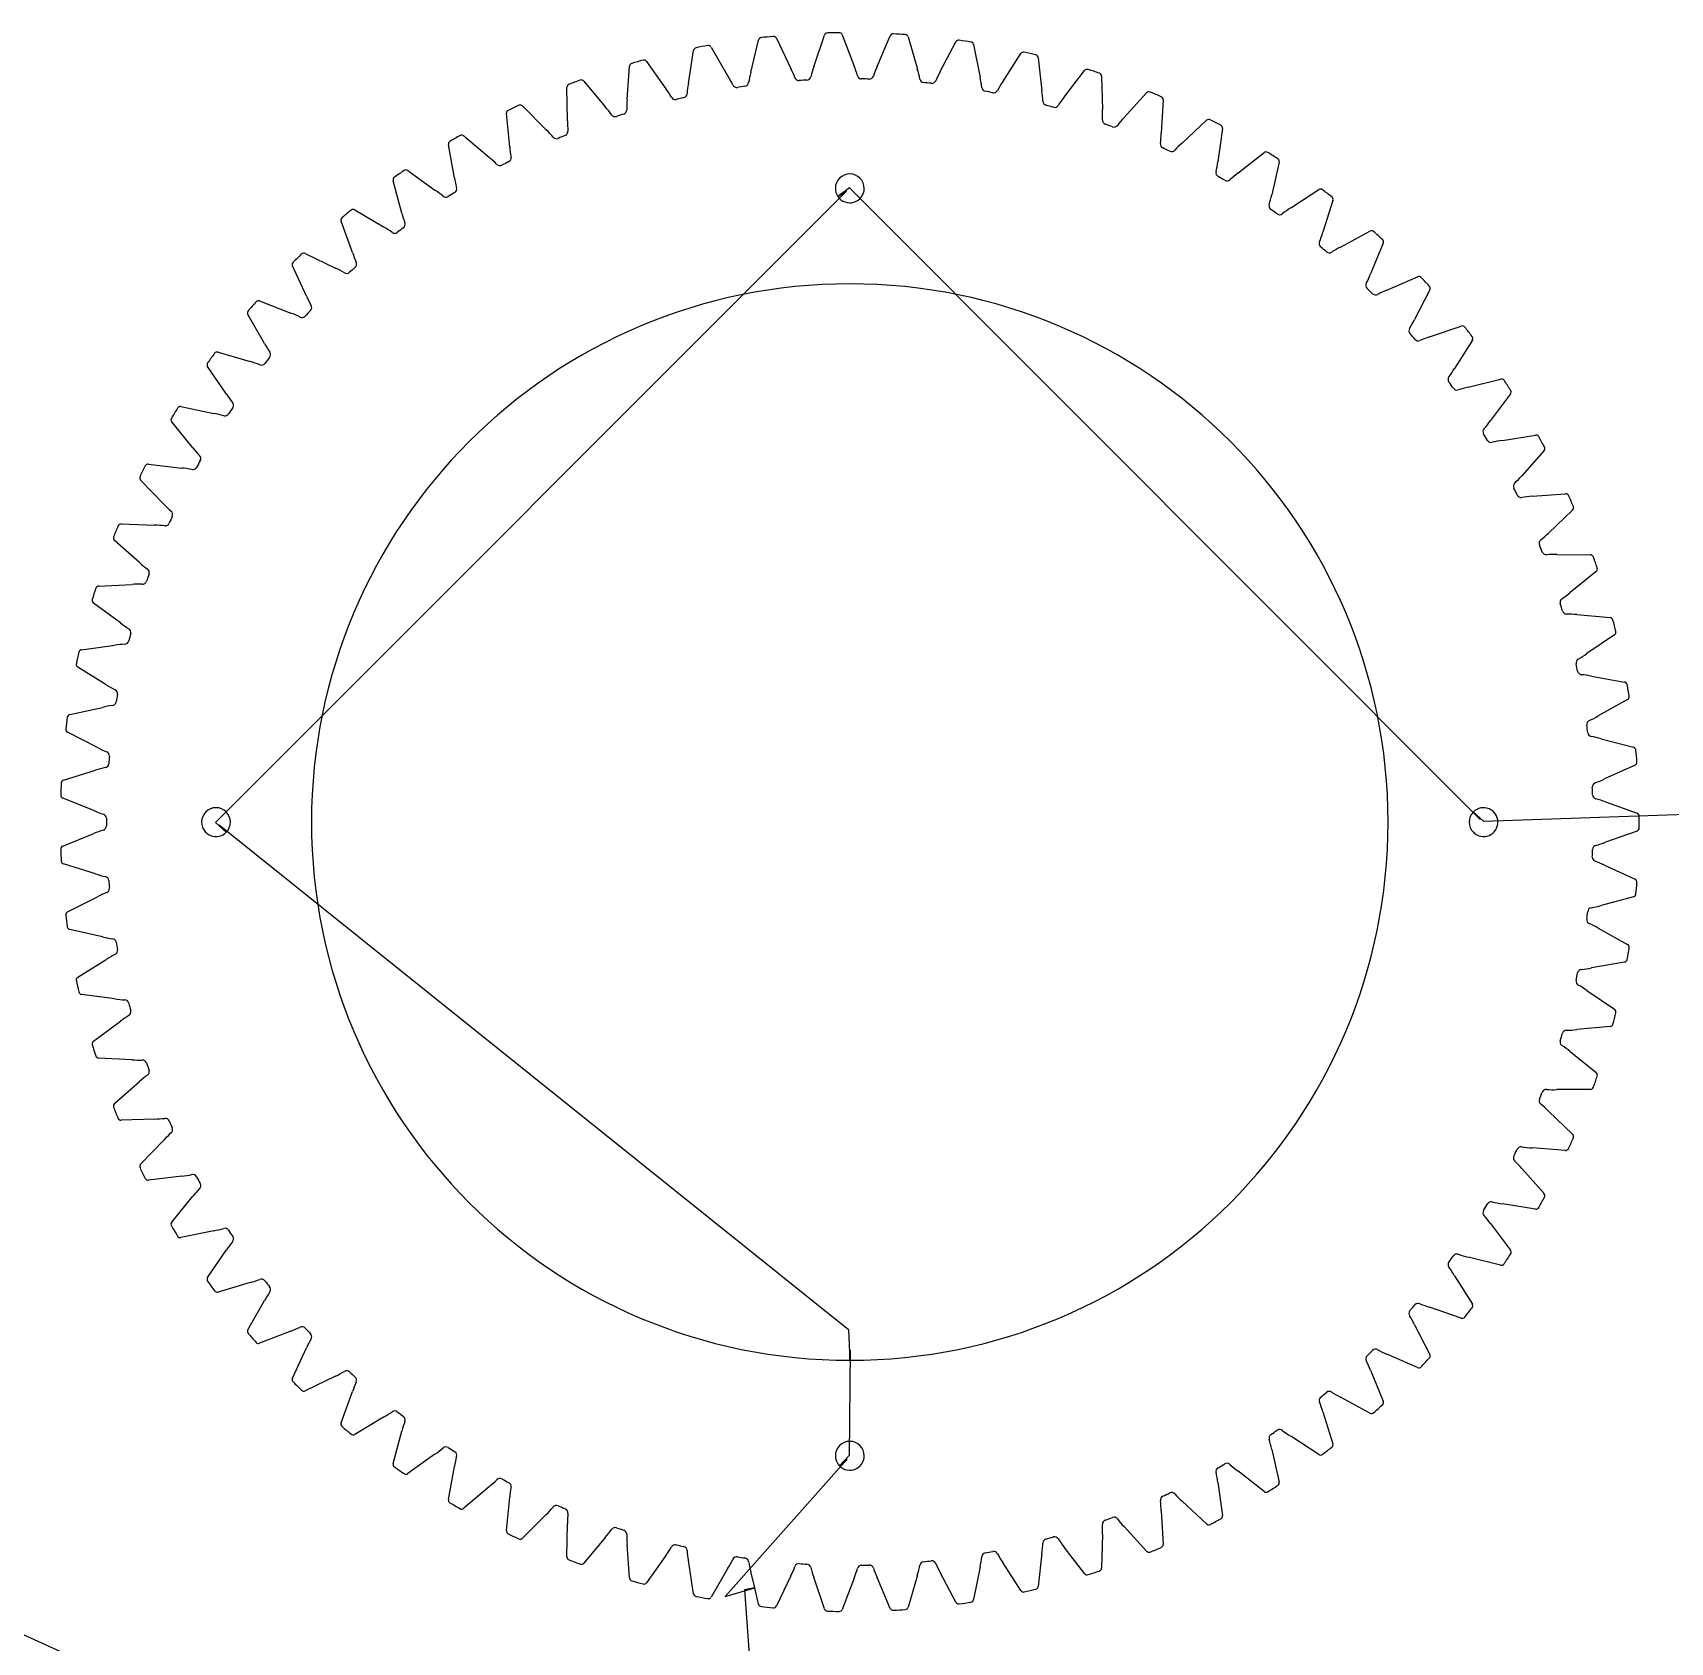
# Model space of a CAD drawing. Header units: inches. Extents: x 0.1 to 47.9, y 0.4 to 46.5.
# Drawn here: x 32.02 to 40, y 8.25 to 16.1 of the extents above; entities that cross this region are included whole.
import ezdxf

# ---------------------------------------------------------------- set-up
doc = ezdxf.new("R2010")
doc.units = ezdxf.units.IN
for name, color, linetype in [('10', 7, 'CONTINUOUS'), ('3', 7, 'CONTINUOUS'), ('9', 7, 'CONTINUOUS')]:
    doc.layers.add(name, color=color, linetype=linetype)

msp = doc.modelspace()

# ---------------------------------------------------------------- linework, layer by layer
at = {"layer": '10', "color": 10, "linetype": 'CONTINUOUS'}
for p, q in [((39.0746, 12.2629), (35.9982, 15.3431)), ((35.9843, 15.3274), (32.9073, 12.2478)), ((32.9254, 12.2371), (35.9935, 9.7749)), ((40.2171, 12.2912), (39.0927, 12.2522)), ((36.0022, 9.675), (35.9978, 9.1616)), ((30.1251, 9.1201), (40.9117, 4.2479)), ((35.9871, 9.1435), (35.3921, 8.4739)), ((35.4872, 8.5059), (36.0018, 1.1569))]:
    msp.add_line(p, q, dxfattribs=at)
at = {"layer": '3', "color": 3, "linetype": 'CONTINUOUS'}
for p, q in [((35.517, 15.9052), (35.5554, 16.0639)), ((35.6419, 16.073), (35.7125, 15.9257)), ((35.8246, 15.9327), (35.8761, 16.0877)), ((35.9631, 16.0895), (36.021, 15.9369)), ((36.1334, 15.9345), (36.1977, 16.0846)), ((36.2845, 16.0791), (36.3295, 15.9222)), ((36.4412, 15.9104), (36.5179, 16.0546)), ((35.2129, 15.8519), (35.2378, 16.0133)), ((35.3233, 16.0296), (35.4059, 15.8887)), ((36.6039, 16.0419), (36.6356, 15.8817)), ((36.746, 15.8607), (36.8344, 15.9979)), ((36.9191, 15.9781), (36.9373, 15.8158)), ((34.9142, 15.7734), (34.9256, 15.9363)), ((35.0094, 15.9597), (35.1035, 15.8263)), ((37.0455, 15.7856), (37.1451, 15.915)), ((34.6232, 15.6702), (34.6209, 15.8335)), ((34.7024, 15.8638), (34.8074, 15.7387)), ((37.2278, 15.8881), (37.2324, 15.7249)), ((34.4046, 15.7426), (34.5196, 15.6267)), ((37.3377, 15.6857), (37.4478, 15.8063)), ((37.5279, 15.7726), (37.5188, 15.6096)), ((34.3418, 15.543), (34.3259, 15.7055)), ((37.6205, 15.5617), (37.7403, 15.6727)), ((34.1179, 15.5968), (34.2423, 15.491)), ((37.8173, 15.6324), (37.7946, 15.4707)), ((34.0721, 15.3927), (34.0426, 15.5533)), ((37.8919, 15.4145), (38.0206, 15.5151)), ((33.8445, 15.4276), (33.9772, 15.3325)), ((38.094, 15.4685), (38.0578, 15.3092)), ((33.8159, 15.2204), (33.7731, 15.3779)), ((38.1501, 15.2451), (38.2867, 15.3345)), ((38.356, 15.2819), (38.3066, 15.1263)), ((33.575, 15.0272), (33.5191, 15.1806)), ((33.5862, 15.2361), (33.7264, 15.1524)), ((38.3931, 15.0547), (38.5368, 15.1324)), ((33.3447, 15.0236), (33.4915, 14.952)), ((38.6014, 15.0742), (38.5392, 14.9232)), ((33.3511, 14.8145), (33.2826, 14.9628)), ((38.6194, 14.8446), (38.7691, 14.91)), ((33.122, 14.7917), (33.2742, 14.7326)), ((38.8286, 14.8466), (38.754, 14.7014)), ((33.1458, 14.5839), (33.0651, 14.7259)), ((38.8274, 14.6163), (38.9819, 14.669)), ((32.9194, 14.542), (33.076, 14.4958)), ((39.036, 14.6008), (38.9494, 14.4623)), ((32.9605, 14.3369), (32.8683, 14.4716)), ((39.0155, 14.3714), (39.1739, 14.4109)), ((39.222, 14.3385), (39.1242, 14.2078)), ((32.7384, 14.2761), (32.8984, 14.2433)), ((32.7966, 14.0752), (32.6933, 14.2017)), ((39.1824, 14.1117), (39.3436, 14.1378)), ((39.3855, 14.0616), (39.2771, 13.9395)), ((32.5803, 13.9961), (32.7424, 13.9768)), ((32.6551, 13.8007), (32.5416, 13.9182)), ((39.327, 13.8388), (39.4898, 13.8514)), ((39.5252, 13.7719), (39.4069, 13.6593)), ((32.4462, 13.7038), (32.6094, 13.6981)), ((32.537, 13.5154), (32.4142, 13.623)), ((39.4483, 13.5549), (39.6116, 13.5537)), ((39.6402, 13.4716), (39.5129, 13.3693)), ((32.337, 13.4014), (32.5001, 13.4093)), ((32.4433, 13.2212), (32.3118, 13.3181)), ((39.5454, 13.2617), (39.708, 13.247)), ((32.2535, 13.0908), (32.4154, 13.1124)), ((39.7296, 13.1627), (39.5943, 13.0714)), ((32.3745, 12.9202), (32.2354, 13.0057)), ((39.6176, 12.9615), (39.7784, 12.9332)), ((32.1963, 12.7744), (32.3558, 12.8094)), ((39.7929, 12.8474), (39.6504, 12.7678)), ((32.3311, 12.6145), (32.1854, 12.6881)), ((39.6645, 12.6563), (39.8223, 12.6146)), ((32.1657, 12.4542), (32.3217, 12.5025)), ((39.8296, 12.5279), (39.6809, 12.4605)), ((32.3135, 12.3062), (32.1621, 12.3673)), ((39.6856, 12.3483), (39.8395, 12.2935)), ((32.1621, 12.1327), (32.3135, 12.1938)), ((39.8395, 12.2065), (39.6856, 12.1517)), ((32.3217, 11.9975), (32.1657, 12.0458)), ((39.6809, 12.0395), (39.8296, 11.9721)), ((32.1854, 11.8119), (32.3311, 11.8855)), ((39.8223, 11.8854), (39.6645, 11.8437)), ((32.3558, 11.6906), (32.1963, 11.7256)), ((39.6504, 11.7322), (39.7929, 11.6526)), ((32.2354, 11.4943), (32.3745, 11.5798)), ((39.7784, 11.5668), (39.6176, 11.5385)), ((39.5943, 11.4286), (39.7296, 11.3373)), ((32.4154, 11.3876), (32.2535, 11.4092)), ((32.3118, 11.1819), (32.4433, 11.2788)), ((39.708, 11.253), (39.5454, 11.2383)), ((39.5129, 11.1307), (39.6402, 11.0284)), ((32.5001, 11.0907), (32.337, 11.0986)), ((32.4142, 10.877), (32.537, 10.9846)), ((39.6116, 10.9463), (39.4483, 10.9451)), ((32.6094, 10.8019), (32.4462, 10.7962)), ((39.4069, 10.8407), (39.5252, 10.7281)), ((32.5416, 10.5818), (32.6551, 10.6993)), ((39.4898, 10.6486), (39.327, 10.6612)), ((39.2771, 10.5605), (39.3855, 10.4384)), ((32.7424, 10.5232), (32.5803, 10.5039)), ((32.6933, 10.2983), (32.7966, 10.4248)), ((39.3436, 10.3622), (39.1824, 10.3883)), ((32.8984, 10.2567), (32.7384, 10.2239)), ((39.1242, 10.2922), (39.222, 10.1615)), ((32.8683, 10.0284), (32.9605, 10.1631)), ((39.1739, 10.0891), (39.0155, 10.1286)), ((33.076, 10.0042), (32.9194, 9.958)), ((38.9494, 10.0377), (39.036, 9.8992)), ((33.0651, 9.7741), (33.1458, 9.9161)), ((38.9819, 9.831), (38.8274, 9.8837)), ((33.2742, 9.7674), (33.122, 9.7083)), ((38.754, 9.7986), (38.8286, 9.6534)), ((33.2826, 9.5372), (33.3511, 9.6855)), ((38.7691, 9.59), (38.6194, 9.6554)), ((33.4915, 9.548), (33.3447, 9.4764)), ((38.5392, 9.5768), (38.6014, 9.4258)), ((33.5191, 9.3194), (33.575, 9.4728)), ((38.5368, 9.3676), (38.3931, 9.4453)), ((33.7264, 9.3476), (33.5862, 9.2639)), ((38.3066, 9.3737), (38.356, 9.2181)), ((33.7731, 9.1221), (33.8159, 9.2796)), ((38.0578, 9.1908), (38.094, 9.0315)), ((38.2867, 9.1655), (38.1501, 9.2549)), ((33.9772, 9.1675), (33.8445, 9.0724)), ((34.0426, 8.9467), (34.0721, 9.1073)), ((37.7946, 9.0293), (37.8173, 8.8676)), ((38.0206, 8.9849), (37.8919, 9.0855)), ((34.2423, 9.009), (34.1179, 8.9032)), ((34.3259, 8.7945), (34.3418, 8.957)), ((34.5196, 8.8733), (34.4046, 8.7574)), ((37.5188, 8.8904), (37.5279, 8.7274)), ((37.7403, 8.8273), (37.6205, 8.9383)), ((34.6209, 8.6665), (34.6232, 8.8298)), ((37.4478, 8.6937), (37.3377, 8.8143)), ((34.8074, 8.7613), (34.7024, 8.6362)), ((34.9256, 8.5637), (34.9142, 8.7266)), ((37.1451, 8.585), (37.0455, 8.7144)), ((37.2324, 8.7751), (37.2278, 8.6119)), ((35.1035, 8.6737), (35.0094, 8.5403)), ((35.2378, 8.4867), (35.2129, 8.6481)), ((36.8344, 8.5021), (36.746, 8.6393)), ((36.9373, 8.6842), (36.9191, 8.5219)), ((35.4059, 8.6113), (35.3233, 8.4704)), ((35.5362, 8.5155), (35.517, 8.5948)), ((35.7125, 8.5743), (35.6419, 8.427)), ((35.8761, 8.4123), (35.8246, 8.5673)), ((36.021, 8.5631), (35.9631, 8.4105)), ((36.1977, 8.4154), (36.1334, 8.5655)), ((36.3295, 8.5778), (36.2845, 8.4209)), ((36.5179, 8.4454), (36.4412, 8.5896)), ((36.6356, 8.6183), (36.6039, 8.4581)), ((35.5554, 8.4361), (35.5362, 8.5155))]:
    msp.add_line(p, q, dxfattribs=at)
for centre, radius, start, end in [((35.5707, 16.0602), 0.0157, 96.4288, 166.3991), ((36, 12.25), 3.85, 95.5712, 96.4288), ((35.6278, 16.0662), 0.0157, 25.6009, 95.5712), ((35.891, 16.0827), 0.0157, 91.6288, 161.5991), ((36, 12.25), 3.85, 90.7712, 91.6288), ((35.9484, 16.0839), 0.0157, 20.8009, 90.7712), ((36.2121, 16.0784), 0.0157, 86.8288, 156.7991), ((36, 12.25), 3.85, 85.9712, 86.8288), ((36.2694, 16.0748), 0.0157, 16.0009, 85.9712), ((36.5317, 16.0472), 0.0157, 82.0288, 151.9991), ((36, 12.25), 3.85, 81.1712, 82.0288), ((36.5885, 16.0389), 0.0157, 11.2009, 81.1712), ((35.2534, 16.0109), 0.0157, 101.2288, 171.1991), ((36, 12.25), 3.85, 100.3712, 101.2288), ((35.3097, 16.0216), 0.0157, 30.4009, 100.3712), ((36.8476, 15.9894), 0.0157, 77.2288, 147.1991), ((36, 12.25), 3.85, 76.3712, 77.2288), ((36.9035, 15.9763), 0.0157, 6.4009, 76.3712), ((34.9413, 15.9352), 0.0157, 106.0288, 175.9991), ((36, 12.25), 3.85, 105.1712, 106.0288), ((34.9966, 15.9507), 0.0157, 35.2009, 105.1712), ((35.9107, 15.7963), 0.4084, 164.54237, 171.53594), ((35.3501, 15.7374), 0.4084, 20.46406, 27.45763), ((36.2077, 15.7913), 0.4084, 159.74237, 166.73594), ((35.6442, 15.7795), 0.4084, 15.66406, 22.65763), ((36.5033, 15.7615), 0.4084, 154.94237, 161.93594), ((35.9407, 15.7969), 0.4084, 10.86406, 17.85763), ((36.7954, 15.7071), 0.4084, 150.14237, 157.13594), ((37.1575, 15.9054), 0.0157, 72.4288, 142.3991), ((36, 12.25), 3.85, 71.5712, 72.4288), ((37.2121, 15.8877), 0.0157, 1.6009, 71.5712), ((34.6366, 15.8337), 0.0157, 110.8288, 180.7991), ((36, 12.25), 3.85, 109.9712, 110.8288), ((34.6904, 15.8537), 0.0157, 40.0009, 109.9712), ((34.7776, 15.5802), 0.4084, 30.06406, 37.05763), ((35.6142, 15.7764), 0.4084, 169.34237, 176.33594), ((35.0605, 15.6708), 0.4084, 25.26406, 32.25763), ((35.4488, 15.854), 0.0209, 205.26406, 278.69603), ((36, 12.25), 3.625, 98.10397, 98.69603), ((35.486, 15.8595), 0.0209, 278.10397, 351.53594), ((35.7523, 15.8875), 0.0209, 200.46406, 273.89603), ((36, 12.25), 3.625, 93.30397, 93.89603), ((35.7899, 15.8898), 0.0209, 273.30397, 346.73594), ((36.0575, 15.8954), 0.0209, 195.66406, 269.09603), ((36, 12.25), 3.625, 88.50397, 89.09603), ((36.0952, 15.8947), 0.0209, 268.50397, 341.93594), ((36.3624, 15.8778), 0.0209, 190.86406, 264.29603), ((36, 12.25), 3.625, 83.70397, 84.29603), ((36.3998, 15.8739), 0.0209, 263.70397, 337.13594), ((36.2378, 15.7895), 0.4084, 6.06406, 13.05763), ((36.6647, 15.8348), 0.0209, 186.06406, 259.49603), ((36, 12.25), 3.625, 78.90397, 79.49603), ((36.7017, 15.8277), 0.0209, 258.90397, 332.33594), ((37.0819, 15.6284), 0.4084, 145.34237, 152.33594), ((36.5331, 15.7571), 0.4084, 1.26406, 8.25763), ((37.4594, 15.7957), 0.0157, 67.6288, 137.5991), ((36, 12.25), 3.85, 114.7712, 115.6288), ((34.3934, 15.7315), 0.0157, 44.8009, 114.7712), ((34.5032, 15.4662), 0.4084, 34.86406, 41.85763), ((35.3205, 15.7317), 0.4084, 174.14237, 181.13594), ((35.1491, 15.7952), 0.0209, 210.06406, 283.49603), ((36, 12.25), 3.625, 102.90397, 103.49603), ((35.1858, 15.8038), 0.0209, 282.90397, 356.33594), ((36.9623, 15.7666), 0.0209, 181.26406, 254.69603), ((36, 12.25), 3.625, 74.10397, 74.69603), ((36.9986, 15.7565), 0.0209, 254.10397, 327.53594), ((37.3608, 15.526), 0.4084, 140.54237, 147.53594), ((36, 12.25), 3.85, 66.7712, 67.6288), ((37.5123, 15.7735), 0.0157, 356.8009, 66.7712), ((34.3415, 15.7071), 0.0157, 115.6288, 185.5991), ((35.0316, 15.6627), 0.4084, 178.94237, 185.93594), ((34.8555, 15.7116), 0.0209, 214.86406, 288.29603), ((36, 12.25), 3.625, 107.70397, 108.29603), ((34.8913, 15.7232), 0.0209, 287.70397, 1.13594), ((36.8247, 15.7002), 0.4084, 356.46406, 3.45763), ((37.2532, 15.6738), 0.0209, 176.46406, 249.89603), ((36, 12.25), 3.625, 69.30397, 69.89603), ((37.6302, 15.4007), 0.4084, 135.74237, 142.73594), ((37.7509, 15.6612), 0.0157, 62.8288, 132.7991), ((36, 12.25), 3.85, 61.9712, 62.8288), ((36, 12.25), 3.85, 119.5712, 120.4288), ((34.1078, 15.5848), 0.0157, 49.6009, 119.5712), ((34.2393, 15.3297), 0.4084, 39.66406, 46.65763), ((34.5698, 15.6037), 0.0209, 219.66406, 293.09603), ((36, 12.25), 3.625, 112.50397, 113.09603), ((34.6045, 15.6183), 0.0209, 292.50397, 5.93594), ((37.2885, 15.6606), 0.0209, 249.30397, 322.73594), ((37.1105, 15.6191), 0.4084, 351.66406, 358.65763), ((37.8018, 15.6346), 0.0157, 352.0009, 61.9712), ((34.0581, 15.5562), 0.0157, 120.4288, 190.3991), ((34.3276, 15.4897), 0.0209, 297.30397, 10.73594), ((34.7494, 15.5697), 0.4084, 183.74237, 190.73594), ((37.5353, 15.5569), 0.0209, 171.66406, 245.09603), ((36, 12.25), 3.625, 64.50397, 65.09603), ((37.5694, 15.5408), 0.0209, 244.50397, 317.93594), ((37.8881, 15.2532), 0.4084, 130.94237, 137.93594), ((38.0302, 15.5027), 0.0157, 58.0288, 127.9991), ((36, 12.25), 3.85, 57.1712, 58.0288), ((36, 12.25), 3.85, 124.3712, 125.2288), ((33.8353, 15.4148), 0.0157, 54.4009, 124.3712), ((33.9878, 15.1715), 0.4084, 44.46406, 51.45763), ((34.2942, 15.4722), 0.0209, 224.46406, 297.89603), ((36, 12.25), 3.625, 117.30397, 117.89603), ((37.8066, 15.4168), 0.0209, 166.86406, 240.29603), ((37.3885, 15.5144), 0.4084, 346.86406, 353.85763), ((38.1328, 15.0847), 0.4084, 126.14237, 133.13594), ((38.0787, 15.4719), 0.0157, 347.2009, 57.1712), ((33.7882, 15.3821), 0.0157, 125.2288, 195.1991), ((33.7504, 14.9929), 0.4084, 49.26406, 56.25763), ((34.476, 15.4534), 0.4084, 188.54237, 195.53594), ((34.0624, 15.3384), 0.0209, 302.10397, 15.53594), ((36, 15.3406), 0.0703, 360, 180), ((36, 15.3406), 0.0703, 180, 213.75), ((36, 15.3406), 0.0703, 213.75, 0), ((36, 12.25), 3.625, 59.70397, 60.29603), ((37.8392, 15.398), 0.0209, 239.70397, 313.13594), ((38.2953, 15.3214), 0.0157, 53.2288, 123.1991), ((36, 12.25), 3.85, 52.3712, 53.2288), ((34.0306, 15.3182), 0.0209, 229.26406, 302.69603), ((36, 12.25), 3.625, 122.10397, 122.69603), ((38.0653, 15.2545), 0.0209, 162.06406, 235.49603), ((37.6568, 15.3867), 0.4084, 342.06406, 349.05763), ((38.341, 15.2867), 0.0157, 342.4009, 52.3712), ((33.5339, 15.186), 0.0157, 130.0288, 199.9991), ((36, 12.25), 3.85, 129.1712, 130.0288), ((33.5781, 15.2226), 0.0157, 59.2009, 129.1712), ((34.2133, 15.3146), 0.4084, 193.34237, 200.33594), ((33.8107, 15.1654), 0.0209, 306.90397, 20.33594), ((36, 12.25), 3.625, 54.90397, 55.49603), ((38.0962, 15.233), 0.0209, 234.90397, 308.33594), ((38.3625, 14.8963), 0.4084, 121.34237, 128.33594), ((33.5288, 14.795), 0.4084, 54.06406, 61.05763), ((33.7807, 15.1426), 0.0209, 234.06406, 307.49603), ((36, 12.25), 3.625, 126.90397, 127.49603), ((37.9135, 15.2371), 0.4084, 337.26406, 344.25763), ((38.5442, 15.1186), 0.0157, 48.4288, 118.3991), ((36, 12.25), 3.85, 47.5712, 48.4288), ((36, 12.25), 3.85, 133.9712, 134.8288), ((33.3379, 15.0095), 0.0157, 64.0009, 133.9712), ((33.9631, 15.1544), 0.4084, 198.14237, 205.13594), ((38.3094, 15.0712), 0.0209, 157.26406, 230.69603), ((36, 12.25), 3.625, 50.10397, 50.69603), ((38.3385, 15.0472), 0.0209, 230.10397, 303.53594), ((38.5756, 14.6893), 0.4084, 116.54237, 123.53594), ((38.5869, 15.0802), 0.0157, 337.6009, 47.5712), ((33.2969, 14.9693), 0.0157, 134.8288, 204.7991), ((33.3245, 14.5793), 0.4084, 58.86406, 65.85763), ((36, 12.25), 3.625, 131.70397, 132.29603), ((33.5744, 14.972), 0.0209, 311.70397, 25.13594), ((36, 12.25), 2.625, 360, 180), ((33.5465, 14.9468), 0.0209, 238.86406, 312.29603), ((38.5374, 14.868), 0.0209, 152.46406, 225.89603), ((38.1567, 15.0665), 0.4084, 332.46406, 339.45763), ((36, 12.25), 3.625, 45.30397, 45.89603), ((38.7754, 14.8956), 0.0157, 43.6288, 113.5991), ((36, 12.25), 3.85, 42.7712, 43.6288), ((38.8146, 14.8538), 0.0157, 332.8009, 42.7712), ((36, 12.25), 3.85, 138.7712, 139.6288), ((33.1163, 14.7771), 0.0157, 68.8009, 138.7712), ((33.7272, 14.9737), 0.4084, 202.94237, 209.93594), ((38.5643, 14.8417), 0.0209, 225.30397, 298.73594), ((38.7707, 14.4652), 0.4084, 111.74237, 118.73594), ((33.0788, 14.7336), 0.0157, 139.6288, 209.5991), ((33.1389, 14.3473), 0.4084, 63.66406, 70.65763), ((33.3294, 14.732), 0.0209, 243.66406, 317.09603), ((36, 12.25), 3.625, 136.50397, 137.09603), ((33.3552, 14.7595), 0.0209, 316.50397, 29.93594), ((38.3848, 14.8762), 0.4084, 327.66406, 334.65763), ((38.7476, 14.6465), 0.0209, 147.66406, 221.09603), ((36, 12.25), 3.625, 40.50397, 41.09603), ((38.9464, 14.2256), 0.4084, 106.94237, 113.93594), ((38.987, 14.6541), 0.0157, 38.8288, 108.7991), ((36, 12.25), 3.85, 37.9712, 38.8288), ((39.0226, 14.6091), 0.0157, 328.0009, 37.9712), ((36, 12.25), 3.85, 143.5712, 144.4288), ((32.9149, 14.5269), 0.0157, 73.6009, 143.5712), ((33.5073, 14.774), 0.4084, 207.74237, 214.73594), ((33.1545, 14.5294), 0.0209, 321.30397, 34.73594), ((38.7722, 14.618), 0.0209, 220.50397, 293.93594), ((32.8812, 14.4805), 0.0157, 144.4288, 214.3991), ((32.9735, 14.1005), 0.4084, 68.46406, 75.45763), ((33.1311, 14.4998), 0.0209, 248.46406, 321.89603), ((36, 12.25), 3.625, 141.30397, 141.89603), ((38.5962, 14.6674), 0.4084, 322.86406, 329.85763), ((38.9385, 14.4082), 0.0209, 142.86406, 216.29603), ((36, 12.25), 3.625, 35.70397, 36.29603), ((39.1777, 14.3957), 0.0157, 34.0288, 103.9991), ((36, 12.25), 3.85, 33.1712, 34.0288), ((33.3048, 14.5566), 0.4084, 212.54237, 219.53594), ((32.9737, 14.2833), 0.0209, 326.10397, 39.53594), ((38.9606, 14.3777), 0.0209, 215.70397, 289.13594), ((39.1014, 13.9721), 0.4084, 102.14237, 109.13594), ((39.2095, 14.3479), 0.0157, 323.2009, 33.1712), ((32.7055, 14.2117), 0.0157, 149.2288, 219.1991), ((36, 12.25), 3.85, 148.3712, 149.2288), ((32.7352, 14.2608), 0.0157, 78.4009, 148.3712), ((32.8292, 13.8408), 0.4084, 73.26406, 80.25763), ((32.9529, 14.2519), 0.0209, 253.26406, 326.69603), ((36, 12.25), 3.625, 146.10397, 146.69603), ((39.1088, 14.1548), 0.0209, 138.06406, 211.49603), ((36, 12.25), 3.625, 30.90397, 31.49603), ((38.7894, 14.4417), 0.4084, 318.06406, 325.05763), ((39.3461, 14.1223), 0.0157, 29.2288, 99.1991), ((33.1213, 14.3229), 0.4084, 217.34237, 224.33594), ((39.1283, 14.1225), 0.0209, 210.90397, 284.33594), ((39.2346, 13.7066), 0.4084, 97.34237, 104.33594), ((36, 12.25), 3.85, 28.3712, 29.2288), ((39.3737, 14.072), 0.0157, 318.4009, 28.3712), ((36, 12.25), 3.85, 153.1712, 154.0288), ((32.5784, 13.9805), 0.0157, 83.2009, 153.1712), ((32.7073, 13.5699), 0.4084, 78.06406, 85.05763), ((32.796, 13.9899), 0.0209, 258.06406, 331.49603), ((36, 12.25), 3.625, 150.90397, 151.49603), ((32.8142, 14.0229), 0.0209, 330.90397, 44.33594), ((32.5529, 13.9291), 0.0157, 154.0288, 223.9991), ((39.2573, 13.8879), 0.0209, 133.26406, 206.69603), ((38.963, 14.2006), 0.4084, 313.26406, 320.25763), ((36, 12.25), 3.625, 26.10397, 26.69603), ((39.274, 13.8542), 0.0209, 206.10397, 279.53594), ((39.3451, 13.4308), 0.4084, 92.54237, 99.53594), ((39.491, 13.8357), 0.0157, 24.4288, 94.3991), ((36, 12.25), 3.85, 23.5712, 24.4288), ((32.9579, 14.0748), 0.4084, 222.14237, 229.13594), ((36, 12.25), 3.625, 155.70397, 156.29603), ((32.677, 13.7501), 0.0209, 335.70397, 49.13594), ((39.5144, 13.7833), 0.0157, 313.6009, 23.5712), ((36, 12.25), 3.85, 157.9712, 158.8288), ((32.4456, 13.6881), 0.0157, 88.0009, 157.9712), ((32.6084, 13.2897), 0.4084, 82.86406, 89.85763), ((32.6617, 13.7157), 0.0209, 262.86406, 336.29603), ((39.1158, 13.9458), 0.4084, 308.46406, 315.45763), ((32.4245, 13.6348), 0.0157, 158.8288, 228.7991), ((39.3829, 13.6096), 0.0209, 128.46406, 201.89603), ((36, 12.25), 3.625, 21.30397, 21.89603), ((32.8159, 13.8138), 0.4084, 226.94237, 233.93594), ((39.3968, 13.5746), 0.0209, 201.30397, 274.73594), ((39.4322, 13.1468), 0.4084, 87.74237, 94.73594), ((39.6115, 13.538), 0.0157, 19.6288, 89.5991), ((36, 12.25), 3.85, 18.7712, 19.6288), ((32.5507, 13.4312), 0.0209, 267.66406, 341.09603), ((36, 12.25), 3.625, 160.50397, 161.09603), ((32.5631, 13.4668), 0.0209, 340.50397, 53.93594), ((39.6304, 13.4838), 0.0157, 308.8009, 18.7712), ((36, 12.25), 3.85, 162.7712, 163.6288), ((32.3378, 13.3857), 0.0157, 92.8009, 162.7712), ((32.5333, 13.0023), 0.4084, 87.66406, 94.65763), ((39.4848, 13.3218), 0.0209, 123.66406, 197.09603), ((39.2468, 13.6791), 0.4084, 303.66406, 310.65763), ((32.3212, 13.3307), 0.0157, 163.6288, 233.5991), ((36, 12.25), 3.625, 16.50397, 17.09603), ((39.4957, 13.2857), 0.0209, 196.50397, 269.93594), ((39.4952, 12.8564), 0.4084, 82.94237, 89.93594), ((32.6962, 13.5419), 0.4084, 231.74237, 238.73594), ((32.4734, 13.1749), 0.0209, 345.30397, 58.73594), ((39.7066, 13.2313), 0.0157, 14.8288, 84.7991), ((36, 12.25), 3.85, 13.9712, 14.8288), ((39.7209, 13.1757), 0.0157, 304.0009, 13.9712), ((32.4825, 12.7095), 0.4084, 92.46406, 99.45763), ((32.464, 13.1384), 0.0209, 272.46406, 345.89603), ((36, 12.25), 3.625, 165.30397, 165.89603), ((32.2436, 13.0191), 0.0157, 168.4288, 238.3991), ((36, 12.25), 3.85, 167.5712, 168.4288), ((32.2556, 13.0752), 0.0157, 97.6009, 167.5712), ((39.5623, 13.0264), 0.0209, 118.86406, 192.29603), ((36, 12.25), 3.625, 11.70397, 12.29603), ((39.355, 13.4024), 0.4084, 298.86406, 305.85763), ((39.5701, 12.9896), 0.0209, 191.70397, 265.13594), ((39.5337, 12.5618), 0.4084, 78.14237, 85.13594), ((32.5997, 13.2609), 0.4084, 236.54237, 243.53594), ((32.4083, 12.8766), 0.0209, 350.10397, 63.53594), ((36, 12.25), 3.625, 170.10397, 170.69603), ((39.7757, 12.9177), 0.0157, 10.0288, 79.9991), ((36, 12.25), 3.85, 9.1712, 10.0288), ((39.7853, 12.8611), 0.0157, 299.2009, 9.1712), ((32.4563, 12.4136), 0.4084, 97.26406, 104.25763), ((32.4021, 12.8394), 0.0209, 277.26406, 350.69603), ((32.1925, 12.7021), 0.0157, 173.2288, 243.1991), ((36, 12.25), 3.85, 172.3712, 173.2288), ((32.1996, 12.759), 0.0157, 102.4009, 172.3712), ((39.6147, 12.7256), 0.0209, 114.06406, 187.49603), ((36, 12.25), 3.625, 6.90397, 7.49603), ((39.4397, 13.1176), 0.4084, 294.06406, 301.05763), ((39.6195, 12.6883), 0.0209, 186.90397, 260.33594), ((39.5474, 12.265), 0.4084, 73.34237, 80.33594), ((32.527, 12.9728), 0.4084, 241.34237, 248.33594), ((32.3685, 12.5738), 0.0209, 354.90397, 68.33594), ((36, 12.25), 3.625, 174.90397, 175.49603), ((39.8183, 12.5994), 0.0157, 5.2288, 75.1991), ((39.8231, 12.5422), 0.0157, 294.4009, 4.3712), ((36, 12.25), 3.85, 4.3712, 5.2288), ((32.4551, 12.1165), 0.4084, 102.06406, 109.05763), ((32.3654, 12.5363), 0.0209, 282.06406, 355.49603), ((39.5002, 12.8268), 0.4084, 289.26406, 296.25763), ((36, 12.25), 3.85, 177.1712, 178.0288), ((32.168, 12.3819), 0.0157, 178.0288, 247.9991), ((32.1704, 12.4392), 0.0157, 107.2009, 177.1712), ((39.6419, 12.4215), 0.0209, 109.26406, 182.69603), ((36, 12.25), 3.625, 2.10397, 2.69603), ((39.6434, 12.3839), 0.0209, 182.10397, 255.53594), ((32.4787, 12.6797), 0.4084, 246.14237, 253.13594), ((32.9094, 12.25), 0.0703, 360, 180), ((39.0906, 12.25), 0.0703, 135, 225), ((39.0906, 12.25), 0.0703, 360, 135), ((39.5362, 11.9681), 0.4084, 68.54237, 75.53594), ((32.3541, 12.2688), 0.0209, 359.70397, 73.13594), ((32.3541, 12.2312), 0.0209, 286.86406, 0.29603), ((36, 12.25), 3.625, 179.70397, 180.29603), ((32.9094, 12.25), 0.0703, 180, 315), ((32.9094, 12.25), 0.0703, 315, 0), ((36, 12.25), 2.625, 180, 270), ((36, 12.25), 2.625, 270, 0), ((39.0906, 12.25), 0.0703, 225, 0), ((39.8342, 12.2787), 0.0157, 0.4288, 70.3991), ((39.8342, 12.2213), 0.0157, 289.6009, 359.5712), ((36, 12.25), 3.85, 359.5712, 0.4288), ((32.4787, 11.8203), 0.4084, 106.86406, 113.85763), ((39.5362, 12.5319), 0.4084, 284.46406, 291.45763), ((32.168, 12.1181), 0.0157, 112.0009, 181.9712), ((36, 12.25), 3.85, 181.9712, 182.8288), ((32.1704, 12.0608), 0.0157, 182.8288, 252.7991), ((36, 12.25), 3.625, 357.30397, 357.89603), ((39.6419, 12.0785), 0.0209, 177.30397, 250.73594), ((39.6434, 12.1161), 0.0209, 104.46406, 177.89603), ((39.5002, 11.6732), 0.4084, 63.74237, 70.73594), ((32.4551, 12.3835), 0.4084, 250.94237, 257.93594), ((32.3654, 11.9637), 0.0209, 4.50397, 77.93594), ((32.527, 11.5272), 0.4084, 111.66406, 118.65763), ((32.3685, 11.9262), 0.0209, 291.66406, 5.09603), ((36, 12.25), 3.625, 184.50397, 185.09603), ((39.8183, 11.9006), 0.0157, 284.8009, 354.7712), ((39.8231, 11.9578), 0.0157, 355.6288, 65.5991), ((36, 12.25), 3.85, 354.7712, 355.6288), ((39.6195, 11.8117), 0.0209, 99.66406, 173.09603), ((39.5474, 12.235), 0.4084, 279.66406, 286.65763), ((32.1925, 11.7979), 0.0157, 116.8009, 186.7712), ((36, 12.25), 3.85, 186.7712, 187.6288), ((32.1996, 11.741), 0.0157, 187.6288, 257.5991), ((39.6147, 11.7744), 0.0209, 172.50397, 245.93594), ((36, 12.25), 3.625, 352.50397, 353.09603), ((39.4397, 11.3824), 0.4084, 58.94237, 65.93594), ((32.4563, 12.0864), 0.4084, 255.74237, 262.73594), ((32.4021, 11.6606), 0.0209, 9.30397, 82.73594), ((36, 12.25), 3.625, 189.30397, 189.89603), ((32.5997, 11.2391), 0.4084, 116.46406, 123.45763), ((32.4083, 11.6234), 0.0209, 296.46406, 9.89603), ((39.7757, 11.5823), 0.0157, 280.0009, 349.9712), ((36, 12.25), 3.85, 349.9712, 350.8288), ((39.7853, 11.6389), 0.0157, 350.8288, 60.7991), ((36, 12.25), 3.625, 347.70397, 348.29603), ((39.5701, 11.5104), 0.0209, 94.86406, 168.29603), ((39.5337, 11.9382), 0.4084, 274.86406, 281.85763), ((32.2436, 11.4809), 0.0157, 121.6009, 191.5712), ((36, 12.25), 3.85, 191.5712, 192.4288), ((32.2556, 11.4248), 0.0157, 192.4288, 262.3991), ((39.5623, 11.4736), 0.0209, 167.70397, 241.13594), ((39.355, 11.0976), 0.4084, 54.14237, 61.13594), ((32.4825, 11.7905), 0.4084, 260.54237, 267.53594), ((32.464, 11.3616), 0.0209, 14.10397, 87.53594), ((36, 12.25), 3.625, 194.10397, 194.69603), ((32.6962, 10.9581), 0.4084, 121.26406, 128.25763), ((32.4734, 11.3251), 0.0209, 301.26406, 14.69603), ((39.7066, 11.2687), 0.0157, 275.2009, 345.1712), ((36, 12.25), 3.85, 345.1712, 346.0288), ((39.7209, 11.3243), 0.0157, 346.0288, 55.9991), ((32.3212, 11.1693), 0.0157, 126.4009, 196.3712), ((39.4848, 11.1782), 0.0209, 162.90397, 236.33594), ((36, 12.25), 3.625, 342.90397, 343.49603), ((39.4957, 11.2143), 0.0209, 90.06406, 163.49603), ((39.4952, 11.6436), 0.4084, 270.06406, 277.05763), ((36, 12.25), 3.85, 196.3712, 197.2288), ((32.3378, 11.1143), 0.0157, 197.2288, 267.1991), ((39.2468, 10.8209), 0.4084, 49.34237, 56.33594), ((32.5333, 11.4977), 0.4084, 265.34237, 272.33594), ((32.5507, 11.0688), 0.0209, 18.90397, 92.33594), ((36, 12.25), 3.625, 198.90397, 199.49603), ((32.5631, 11.0332), 0.0209, 306.06406, 19.49603), ((39.6304, 11.0162), 0.0157, 341.2288, 51.1991), ((32.8159, 10.6862), 0.4084, 126.06406, 133.05763), ((39.3968, 10.9254), 0.0209, 85.26406, 158.69603), ((39.4322, 11.3532), 0.4084, 265.26406, 272.25763), ((39.6115, 10.962), 0.0157, 270.4009, 340.3712), ((36, 12.25), 3.85, 340.3712, 341.2288), ((32.4245, 10.8652), 0.0157, 131.2009, 201.1712), ((39.3829, 10.8904), 0.0209, 158.10397, 231.53594), ((36, 12.25), 3.625, 338.10397, 338.69603), ((39.1158, 10.5542), 0.4084, 44.54237, 51.53594), ((36, 12.25), 3.85, 201.1712, 202.0288), ((32.4456, 10.8119), 0.0157, 202.0288, 271.9991), ((32.6084, 11.2103), 0.4084, 270.14237, 277.13594), ((32.6617, 10.7843), 0.0209, 23.70397, 97.13594), ((36, 12.25), 3.625, 203.70397, 204.29603), ((32.9579, 10.4252), 0.4084, 130.86406, 137.85763), ((32.677, 10.7499), 0.0209, 310.86406, 24.29603), ((36, 12.25), 3.85, 335.5712, 336.4288), ((39.5144, 10.7167), 0.0157, 336.4288, 46.3991), ((39.2573, 10.6121), 0.0209, 153.30397, 226.73594), ((36, 12.25), 3.625, 333.30397, 333.89603), ((39.274, 10.6458), 0.0209, 80.46406, 153.89603), ((39.3451, 11.0692), 0.4084, 260.46406, 267.45763), ((39.491, 10.6643), 0.0157, 265.6009, 335.5712), ((32.5529, 10.5709), 0.0157, 136.0009, 205.9712), ((36, 12.25), 3.85, 205.9712, 206.8288), ((38.963, 10.2994), 0.4084, 39.74237, 46.73594), ((32.5784, 10.5195), 0.0157, 206.8288, 276.7991), ((32.7073, 10.9301), 0.4084, 274.94237, 281.93594), ((32.796, 10.5101), 0.0209, 28.50397, 101.93594), ((33.1213, 10.1771), 0.4084, 135.66406, 142.65763), ((36, 12.25), 3.625, 208.50397, 209.09603), ((32.8142, 10.4771), 0.0209, 315.66406, 29.09603), ((36, 12.25), 3.625, 328.50397, 329.09603), ((39.1283, 10.3775), 0.0209, 75.66406, 149.09603), ((39.2346, 10.7934), 0.4084, 255.66406, 262.65763), ((36, 12.25), 3.85, 330.7712, 331.6288), ((39.3737, 10.428), 0.0157, 331.6288, 41.5991), ((39.1088, 10.3452), 0.0209, 148.50397, 221.93594), ((38.7894, 10.0583), 0.4084, 34.94237, 41.93594), ((39.3461, 10.3777), 0.0157, 260.8009, 330.7712), ((32.7055, 10.2883), 0.0157, 140.8009, 210.7712), ((36, 12.25), 3.85, 210.7712, 211.6288), ((32.7352, 10.2392), 0.0157, 211.6288, 281.5991), ((32.8292, 10.6592), 0.4084, 279.74237, 286.73594), ((32.9529, 10.2481), 0.0209, 33.30397, 106.73594), ((36, 12.25), 3.625, 213.30397, 213.89603), ((32.9737, 10.2167), 0.0209, 320.46406, 33.89603), ((33.3048, 9.9434), 0.4084, 140.46406, 147.45763), ((38.9606, 10.1223), 0.0209, 70.86406, 144.29603), ((39.1014, 10.5279), 0.4084, 250.86406, 257.85763), ((36, 12.25), 3.85, 325.9712, 326.8288), ((39.2095, 10.1521), 0.0157, 326.8288, 36.7991), ((38.9385, 10.0918), 0.0209, 143.70397, 217.13594), ((36, 12.25), 3.625, 323.70397, 324.29603), ((38.5962, 9.8326), 0.4084, 30.14237, 37.13594), ((39.1777, 10.1043), 0.0157, 256.0009, 325.9712), ((32.8812, 10.0195), 0.0157, 145.6009, 215.5712), ((36, 12.25), 3.85, 215.5712, 216.4288), ((32.9735, 10.3995), 0.4084, 284.54237, 291.53594), ((33.1311, 10.0002), 0.0209, 38.10397, 111.53594), ((36, 12.25), 3.625, 218.10397, 218.69603), ((33.1545, 9.9706), 0.0209, 325.26406, 38.69603), ((32.9149, 9.9731), 0.0157, 216.4288, 286.3991), ((33.5073, 9.726), 0.4084, 145.26406, 152.25763), ((38.7722, 9.882), 0.0209, 66.06406, 139.49603), ((38.7476, 9.8535), 0.0209, 138.90397, 212.33594), ((38.3848, 9.6238), 0.4084, 25.34237, 32.33594), ((36, 12.25), 3.625, 318.90397, 319.49603), ((38.9464, 10.2744), 0.4084, 246.06406, 253.05763), ((38.987, 9.8459), 0.0157, 251.2009, 321.1712), ((36, 12.25), 3.85, 321.1712, 322.0288), ((39.0226, 9.8909), 0.0157, 322.0288, 31.9991), ((33.0788, 9.7664), 0.0157, 150.4009, 220.3712), ((36, 12.25), 3.85, 220.3712, 221.2288), ((33.1389, 10.1527), 0.4084, 289.34237, 296.33594), ((33.3294, 9.768), 0.0209, 42.90397, 116.33594), ((36, 12.25), 3.625, 222.90397, 223.49603), ((33.3552, 9.7405), 0.0209, 330.06406, 43.49603), ((33.1163, 9.7229), 0.0157, 221.2288, 291.1991), ((33.7272, 9.5263), 0.4084, 150.06406, 157.05763), ((36, 12.25), 3.625, 314.10397, 314.69603), ((38.5643, 9.6583), 0.0209, 61.26406, 134.69603), ((38.7707, 10.0348), 0.4084, 241.26406, 248.25763), ((38.5374, 9.632), 0.0209, 134.10397, 207.53594), ((38.1567, 9.4335), 0.4084, 20.54237, 27.53594), ((38.7754, 9.6044), 0.0157, 246.4009, 316.3712), ((36, 12.25), 3.85, 316.3712, 317.2288), ((38.8146, 9.6462), 0.0157, 317.2288, 27.1991), ((33.2969, 9.5307), 0.0157, 155.2009, 225.1712), ((36, 12.25), 3.85, 225.1712, 226.0288), ((33.3245, 9.9207), 0.4084, 294.14237, 301.13594), ((33.5465, 9.5532), 0.0209, 47.70397, 121.13594), ((36, 12.25), 3.625, 227.70397, 228.29603), ((33.9631, 9.3456), 0.4084, 154.86406, 161.85763), ((33.5744, 9.528), 0.0209, 334.86406, 48.29603), ((33.3379, 9.4905), 0.0157, 226.0288, 295.9991), ((38.3094, 9.4288), 0.0209, 129.30397, 202.73594), ((36, 12.25), 3.625, 309.30397, 309.89603), ((38.3385, 9.4528), 0.0209, 56.46406, 129.89603), ((38.5756, 9.8107), 0.4084, 236.46406, 243.45763), ((38.5869, 9.4198), 0.0157, 312.4288, 22.3991), ((33.5288, 9.705), 0.4084, 298.94237, 305.93594), ((33.7807, 9.3574), 0.0209, 52.50397, 125.93594), ((36, 12.25), 3.625, 232.50397, 233.09603), ((33.8107, 9.3346), 0.0209, 339.66406, 53.09603), ((37.9135, 9.2629), 0.4084, 15.74237, 22.73594), ((38.5442, 9.3814), 0.0157, 241.6009, 311.5712), ((36, 12.25), 3.85, 311.5712, 312.4288), ((33.5339, 9.314), 0.0157, 160.0009, 229.9712), ((36, 12.25), 3.85, 229.9712, 230.8288), ((33.5781, 9.2774), 0.0157, 230.8288, 300.7991), ((34.2133, 9.1854), 0.4084, 159.66406, 166.65763), ((36, 12.25), 3.625, 304.50397, 305.09603), ((38.0962, 9.267), 0.0209, 51.66406, 125.09603), ((38.3625, 9.6037), 0.4084, 231.66406, 238.65763), ((33.7504, 9.5071), 0.4084, 303.74237, 310.73594), ((34.0306, 9.1818), 0.0209, 57.30397, 130.73594), ((36, 12.25), 3.625, 237.30397, 237.89603), ((36, 9.1594), 0.0703, 360, 180), ((38.0653, 9.2455), 0.0209, 124.50397, 197.93594), ((37.6568, 9.1133), 0.4084, 10.94237, 17.93594), ((36, 12.25), 3.85, 306.7712, 307.6288), ((38.341, 9.2133), 0.0157, 307.6288, 17.5991), ((33.7882, 9.1179), 0.0157, 164.8009, 234.7712), ((36, 12.25), 3.85, 234.7712, 235.6288), ((34.476, 9.0466), 0.4084, 164.46406, 171.45763), ((34.0624, 9.1616), 0.0209, 344.46406, 57.89603), ((36, 9.1594), 0.0703, 180, 225), ((36, 9.1594), 0.0703, 225, 0), ((36, 12.25), 3.625, 299.70397, 300.29603), ((37.8392, 9.102), 0.0209, 46.86406, 120.29603), ((38.1328, 9.4153), 0.4084, 226.86406, 233.85763), ((38.2953, 9.1786), 0.0157, 236.8009, 306.7712), ((33.8353, 9.0852), 0.0157, 235.6288, 305.5991), ((33.9878, 9.3285), 0.4084, 308.54237, 315.53594), ((34.2942, 9.0278), 0.0209, 62.10397, 135.53594), ((36, 12.25), 3.625, 242.10397, 242.69603), ((34.3276, 9.0103), 0.0209, 349.26406, 62.69603), ((37.8066, 9.0832), 0.0209, 119.70397, 193.13594), ((37.3885, 8.9856), 0.4084, 6.14237, 13.13594), ((38.0787, 9.0281), 0.0157, 302.8288, 12.7991), ((34.0581, 8.9438), 0.0157, 169.6009, 239.5712), ((34.7494, 8.9303), 0.4084, 169.26406, 176.25763), ((37.5353, 8.9431), 0.0209, 114.90397, 188.33594), ((36, 12.25), 3.625, 294.90397, 295.49603), ((37.5694, 8.9592), 0.0209, 42.06406, 115.49603), ((37.8881, 9.2468), 0.4084, 222.06406, 229.05763), ((38.0302, 8.9973), 0.0157, 232.0009, 301.9712), ((36, 12.25), 3.85, 301.9712, 302.8288), ((36, 12.25), 3.85, 239.5712, 240.4288), ((34.1078, 8.9152), 0.0157, 240.4288, 310.3991), ((34.2393, 9.1703), 0.4084, 313.34237, 320.33594), ((34.5698, 8.8963), 0.0209, 66.90397, 140.33594), ((36, 12.25), 3.625, 246.90397, 247.49603), ((34.6045, 8.8817), 0.0209, 354.06406, 67.49603), ((35.0316, 8.8373), 0.4084, 174.06406, 181.05763), ((37.1105, 8.8809), 0.4084, 1.34237, 8.33594), ((37.8018, 8.8654), 0.0157, 298.0288, 7.9991), ((34.3415, 8.7929), 0.0157, 174.4009, 244.3712), ((34.5032, 9.0338), 0.4084, 318.14237, 325.13594), ((34.8555, 8.7884), 0.0209, 71.70397, 145.13594), ((36, 12.25), 3.625, 251.70397, 252.29603), ((34.8913, 8.7768), 0.0209, 358.86406, 72.29603), ((37.2532, 8.8262), 0.0209, 110.10397, 183.53594), ((36.8247, 8.7998), 0.4084, 356.54237, 3.53594), ((36, 12.25), 3.625, 290.10397, 290.69603), ((37.2885, 8.8394), 0.0209, 37.26406, 110.69603), ((37.6302, 9.0993), 0.4084, 217.26406, 224.25763), ((37.7509, 8.8388), 0.0157, 227.2009, 297.1712), ((36, 12.25), 3.85, 297.1712, 298.0288), ((36, 12.25), 3.85, 244.3712, 245.2288), ((34.3934, 8.7685), 0.0157, 245.2288, 315.1991), ((35.3205, 8.7683), 0.4084, 178.86406, 185.85763), ((34.7776, 8.9198), 0.4084, 322.94237, 329.93594), ((35.1491, 8.7048), 0.0209, 76.50397, 149.93594), ((36, 12.25), 3.625, 256.50397, 257.09603), ((35.1858, 8.6962), 0.0209, 3.66406, 77.09603), ((36.5331, 8.7429), 0.4084, 351.74237, 358.73594), ((36.9623, 8.7334), 0.0209, 105.30397, 178.73594), ((36, 12.25), 3.625, 285.30397, 285.89603), ((36.9986, 8.7435), 0.0209, 32.46406, 105.89603), ((37.3608, 8.974), 0.4084, 212.46406, 219.45763), ((36, 12.25), 3.85, 292.3712, 293.2288), ((37.5123, 8.7265), 0.0157, 293.2288, 3.1991), ((34.6366, 8.6663), 0.0157, 179.2009, 249.1712), ((36, 12.25), 3.85, 249.1712, 250.0288), ((34.6904, 8.6463), 0.0157, 250.0288, 319.9991), ((35.6142, 8.7236), 0.4084, 183.66406, 190.65763), ((35.0605, 8.8292), 0.4084, 327.74237, 334.73594), ((35.4488, 8.646), 0.0209, 81.30397, 154.73594), ((36, 12.25), 3.625, 261.30397, 261.89603), ((35.486, 8.6405), 0.0209, 8.46406, 81.89603), ((35.9107, 8.7037), 0.4084, 188.46406, 195.45763), ((35.7523, 8.6125), 0.0209, 86.10397, 159.53594), ((36, 12.25), 3.625, 266.10397, 266.69603), ((35.7899, 8.6102), 0.0209, 13.26406, 86.69603), ((36.0575, 8.6046), 0.0209, 90.90397, 164.33594), ((36, 12.25), 3.625, 270.90397, 271.49603), ((36.0952, 8.6053), 0.0209, 18.06406, 91.49603), ((35.9407, 8.7031), 0.4084, 342.14237, 349.13594), ((36.3624, 8.6222), 0.0209, 95.70397, 169.13594), ((36, 12.25), 3.625, 275.70397, 276.29603), ((36.3998, 8.6261), 0.0209, 22.86406, 96.29603), ((36.7954, 8.7929), 0.4084, 202.86406, 209.85763), ((36.2378, 8.7105), 0.4084, 346.94237, 353.93594), ((36.6647, 8.6652), 0.0209, 100.50397, 173.93594), ((36, 12.25), 3.625, 280.50397, 281.09603), ((36.7017, 8.6723), 0.0209, 27.66406, 101.09603), ((37.0819, 8.8716), 0.4084, 207.66406, 214.65763), ((37.4594, 8.7043), 0.0157, 222.4009, 292.3712), ((34.9413, 8.5648), 0.0157, 184.0009, 253.9712), ((36, 12.25), 3.85, 253.9712, 254.8288), ((35.3501, 8.7626), 0.4084, 332.54237, 339.53594), ((36.2077, 8.7087), 0.4084, 193.26406, 200.25763), ((35.6442, 8.7205), 0.4084, 337.34237, 344.33594), ((36.5033, 8.7385), 0.4084, 198.06406, 205.05763), ((37.1575, 8.5946), 0.0157, 217.6009, 287.5712), ((36, 12.25), 3.85, 287.5712, 288.4288), ((37.2121, 8.6123), 0.0157, 288.4288, 358.3991), ((34.9966, 8.5493), 0.0157, 254.8288, 324.7991), ((35.2534, 8.4891), 0.0157, 188.8009, 258.7712), ((36, 12.25), 3.85, 258.7712, 259.6288), ((35.3097, 8.4784), 0.0157, 259.6288, 329.5991), ((36.8476, 8.5106), 0.0157, 212.8009, 282.7712), ((36, 12.25), 3.85, 282.7712, 283.6288), ((36.9035, 8.5237), 0.0157, 283.6288, 353.5991), ((35.5707, 8.4398), 0.0157, 193.6009, 263.5712), ((36, 12.25), 3.85, 263.5712, 264.4288), ((35.6278, 8.4338), 0.0157, 264.4288, 334.3991), ((35.891, 8.4173), 0.0157, 198.4009, 268.3712), ((36, 12.25), 3.85, 268.3712, 269.2288), ((35.9484, 8.4161), 0.0157, 269.2288, 339.1991), ((36.2121, 8.4216), 0.0157, 203.2009, 273.1712), ((36, 12.25), 3.85, 273.1712, 274.0288), ((36.2694, 8.4252), 0.0157, 274.0288, 343.9991), ((36.5317, 8.4528), 0.0157, 208.0009, 277.9712), ((36, 12.25), 3.85, 277.9712, 278.8288), ((36.5885, 8.4611), 0.0157, 278.8288, 348.7991)]:
    msp.add_arc(centre, radius, start, end, dxfattribs=at)
at = {"layer": '9', "color": 9, "linetype": 'CONTINUOUS'}
for p, q in [((35.9982, 15.3431), (35.9415, 15.3015)), ((35.9415, 15.3015), (35.9843, 15.3274)), ((39.0927, 12.2522), (39.0408, 12.2997)), ((39.0408, 12.2997), (39.0746, 12.2629)), ((32.9073, 12.2478), (32.9592, 12.2003)), ((32.9592, 12.2003), (32.9254, 12.2371)), ((35.9935, 9.7749), (36, 9.625)), ((36, 9.625), (36.0022, 9.675)), ((35.9978, 9.1616), (35.9503, 9.1097)), ((35.9503, 9.1097), (35.9871, 9.1435)), ((35.3921, 8.4739), (35.5362, 8.5155)), ((35.5362, 8.5155), (35.4872, 8.5059))]:
    msp.add_line(p, q, dxfattribs=at)

doc.saveas('drawing.dxf')
